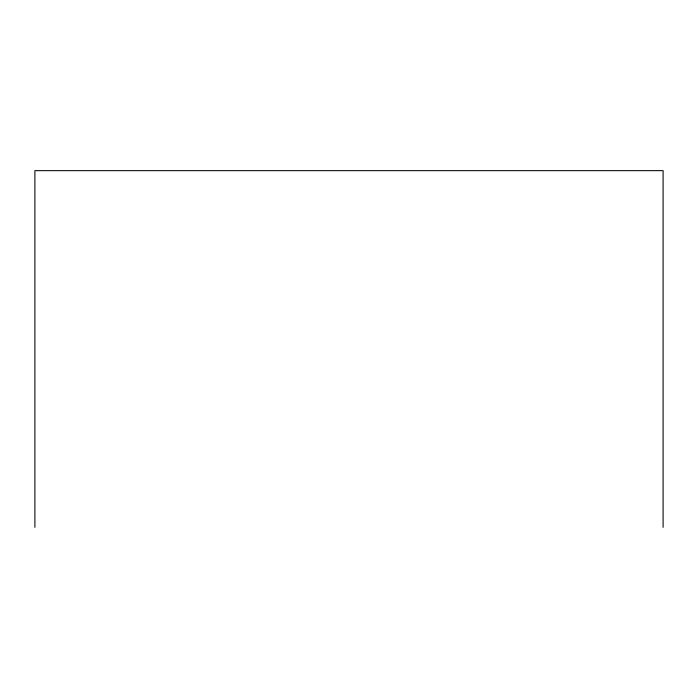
<?xml version="1.0" encoding="UTF-8"?>
<svg xmlns="http://www.w3.org/2000/svg" width="698" height="698" viewBox="0 0 698 698"><rect width="100%" height="100%" fill="white"/><g stroke="black" fill="none" stroke-linecap="round" stroke-linejoin="round"><path stroke-width="1.05" d="M663.1 527.348L663.1 170.652L34.9 170.652L34.9 527.348"/></g></svg>
